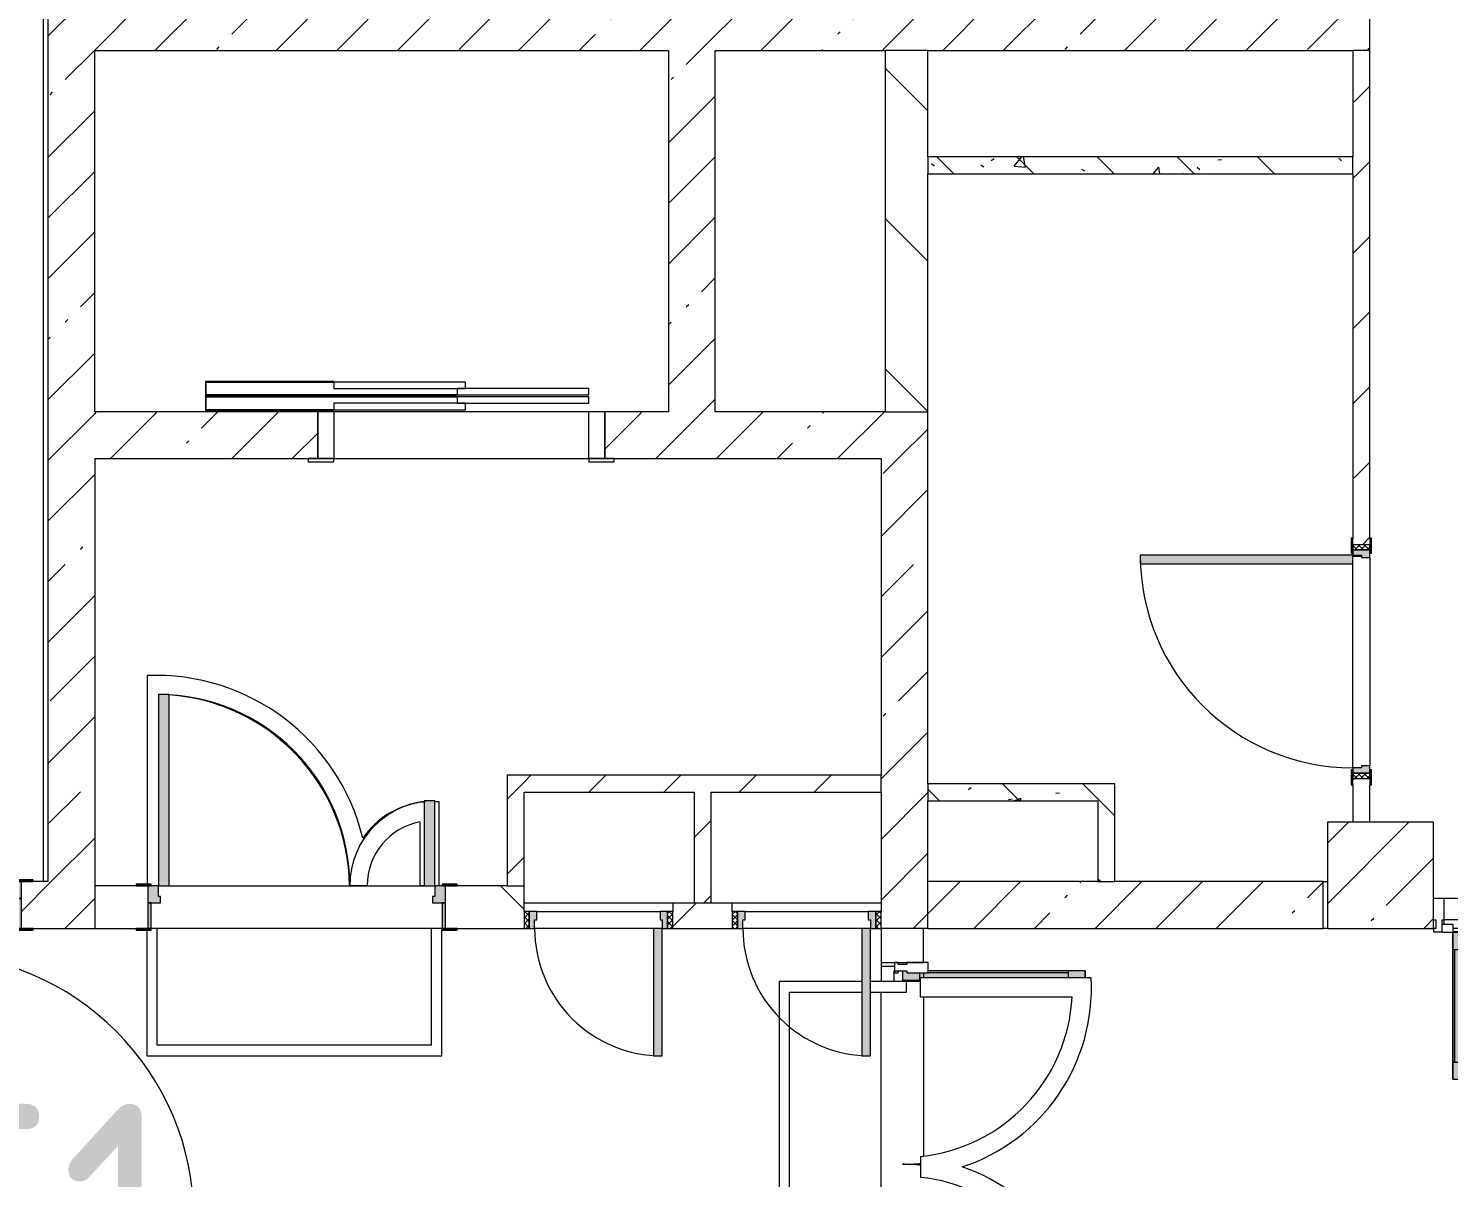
# Model space of a CAD drawing. Header units: millimetres. Extents: x 11693 to 241752, y -8553 to 29926.
# Drawn here: x 184228 to 190910, y 12227 to 17634 of the extents above; entities that cross this region are included whole.
import ezdxf

# ---------------------------------------------------------------- set-up
doc = ezdxf.new("R2010")
doc.units = ezdxf.units.MM
for name, color, linetype, lineweight in [('A-AREA-IDEN', 7, 'Continuous', 9), ('A-GLAZ-CWMG-2', 7, 'Continuous', 5), ('A-WALL-2', 7, 'Continuous', 9), ('I-WALL-3', 7, 'Continuous', 5), ('S-COLS', 7, 'Continuous', 5)]:
    doc.layers.add(name, color=color, linetype=linetype, lineweight=lineweight)
for name, color, linetype, lineweight, true_color in [('A-DETL-GENF-3', 7, 'Continuous', 5, 0xe2e2e2), ('A-DETL-GENF-4', 7, 'Continuous', 5, 0xaaaaaa), ('A-DOOR-2', 7, 'Continuous', 5, 0xaaaaaa), ('A-DOOR-3', 7, 'Continuous', 5, 0xe2e2e2), ('A-DOOR-FRAM-2', 7, 'Continuous', 5, 0xe2e2e2), ('A-DOOR-FRAM-3', 7, 'Continuous', 5, 0xaaaaaa), ('A-FLOR-1', 7, 'Continuous', 5, 0xaaaaaa), ('I-WALL-5', 7, 'Continuous', 5, 0x787878)]:
    doc.layers.add(name, color=color, linetype=linetype, lineweight=lineweight, true_color=true_color)
doc.styles.add('GOST Common_3', font='GOST_Common.ttf', dxfattribs={"width": 0.9, "height": 1250})
pattern_1 = [(45, (89739.8, 0), (-285.1231, 285.1231), []), (45, (90024.94, 0), (-285.1231, 285.1231), [504.031, -100.806, 16.764, -84.042])]
pattern_2 = [(135, (89739.8, 0), (-353.5534, -353.5534), [])]
pattern_3 = [(45, (89739.81, 0), (-176.7767, 176.7767), [])]
pattern_4 = [(135, (89739.8, 0), (-377.1708, -377.1708), [533.4, -88.9, 17.78, -88.9]), (135, (89739.8, 376.94), (-377.1708, -377.1708), []), (50, (89739.8, 0), (637.6445, -55.7866), [66.675, -733.425]), (355, (89739.8, 0), (-123.3494, 668.6992), [53.34, -586.74]), (100.451, (89792.95, -4.65), (514.299, 612.908), [56.665, -623.315]), (46.184, (89739.8, 177.8), (948.7764, -147.1497), [100.012, -1100.137]), (96.636, (89818.9, 165.5), (830.909, 865.997), [84.998, -934.973]), (351.184, (89739.8, 177.8), (830.918, 865.988), [80.01, -880.11]), (21, (89828.7, 133.35), (530.6506, -357.9283), [66.675, -733.425]), (326, (89828.7, 133.35), (216.308, 644.6585), [53.34, -586.74]), (71.451, (89872.94, 103.5), (746.9596, 286.7243), [56.665, -623.315]), (37.5, (89739.81, 0), (10.81053, 295.9426), [16.764, -562.864, 16.764, -578.866, -588.962]), (37.5, (89739.81, 0), (10.81053, 295.9426), [-1175.258, 16.764, -572.198]), (7.5, (89739.8, 0), (233.8692, 350.6318), [16.764, -322.834, 16.764, -549.529, -224.472]), (7.5, (89739.8, 0), (233.8692, 350.6318), [-905.891, 16.764, -207.708]), (327.5, (89541.57, 0), (474.5678, -20.0513), [16.764, -205.486, 16.764, -676.656, -920.115]), (327.5, (89541.57, 0), (474.5678, -20.0513), [-915.67, 16.764, -903.351]), (317.5, (89452.67, 0), (518.4522, 88.9934), [16.764, -272.161, 16.764, -443.738, -653.415]), (317.5, (89452.67, 0), (518.4522, 88.9934), [-749.427, 16.764, -636.651])]

# ---------------------------------------------------------------- blocks, each defined once
blk = doc.blocks.new('110_Дверь_СКБ_1Ст_Внутренняя1 - Д-3б_п_ 1100x2100h_много всего 2-32816779-Общий план 2 этажа с размещением фрагментов 2_1-2_7')
at = {"layer": 'A-DOOR-2'}
h = blk.add_hatch(dxfattribs=at)
h.set_pattern_fill('FP_85', color=256, style=0, pattern_type=2)
h.set_pattern_definition([(135, (1751.41, 104.685), (-14.14214, -14.14214), []), (225, (1751.41, 104.685), (14.14214, -14.14214), [])])
h.paths.add_polyline_path([(537.5, -40), (562.5, -40), (562.5, 40), (537.5, 40)])
at = {"layer": 'A-DOOR-3'}
h = blk.add_hatch(color=256, dxfattribs=at)
h.paths.add_polyline_path([(-512.5, 40), (-512.5, -40), (-477.5, -40), (-477.5, 0), (-487.5, 0), (-487.5, 40)])
h.paths.add_polyline_path([(502.5, 0), (502.5, -40), (537.5, -40), (537.5, 40), (512.5, 40), (512.5, 0)])
at = {"layer": 'A-DOOR-FRAM-2'}
for points in [[(472.5, 40), (512.5, 40), (512.5, 1040), (472.5, 1040)], [(-567.5, 40), (-497.5, 40), (-497.5, 48), (-567.5, 48)], [(522.5, 40), (592.5, 40), (592.5, 48), (522.5, 48)], [(-567.5, -48), (-497.5, -48), (-497.5, -40), (-567.5, -40)], [(522.5, -48), (592.5, -48), (592.5, -40), (522.5, -40)]]:
    blk.add_hatch(color=256, dxfattribs=at).paths.add_polyline_path(points)
at = {"layer": 'A-DOOR-FRAM-3'}
h = blk.add_hatch(dxfattribs=at)
h.set_pattern_fill('FP_86', color=256, style=0, pattern_type=2)
h.set_pattern_definition([(45, (-371.384, 104.685), (-14.1421, 14.1421), []), (135, (-371.384, 104.685), (-14.1421, -14.1421), [])])
h.paths.add_polyline_path([(-537.5, -40), (-512.5, -40), (-512.5, 40), (-537.5, 40)])
at = {"layer": 'A-DOOR-2'}
for p, q in [((512.5, 1040), (472.5, 1040)), ((472.5, 1040), (472.5, 40)), ((512.5, 40), (512.5, 1040)), ((472.5, 40), (512.5, 40))]:
    blk.add_line(p, q, dxfattribs=at)
blk.add_arc((512.5, 40), 1000, 90, 180, dxfattribs=at)
at = {"layer": 'A-DOOR-FRAM-3'}
for p, q in [((-497.5, 48), (-567.5, 48)), ((-567.5, 48), (-567.5, 40)), ((-567.5, 40), (-497.5, 40)), ((-512.5, 40), (-537.5, 40)), ((-537.5, 40), (-537.5, -40)), ((-487.5, 40), (-512.5, 40)), ((-512.5, 40), (-512.5, -40)), ((-512.5, -40), (-512.5, 40)), ((-497.5, 40), (-512.5, 40)), ((-512.5, 40), (-512.5, 39)), ((-512.5, 39), (-497.5, 39)), ((-497.5, 40), (-497.5, 48)), ((-497.5, 39), (-497.5, 40)), ((-487.5, 0), (-487.5, 40)), ((-477.5, 0), (-487.5, 0)), ((-477.5, -40), (-477.5, 0)), ((512.5, 0), (502.5, 0)), ((502.5, 0), (502.5, -40)), ((512.5, 40), (512.5, 0)), ((537.5, 40), (512.5, 40)), ((592.5, 48), (522.5, 48)), ((522.5, 48), (522.5, 40)), ((537.5, 40), (522.5, 40)), ((522.5, 40), (522.5, 39)), ((522.5, 40), (592.5, 40)), ((522.5, 39), (537.5, 39)), ((537.5, -40), (537.5, 40)), ((562.5, 40), (537.5, 40)), ((537.5, 40), (537.5, -40)), ((537.5, 39), (537.5, 40)), ((562.5, -40), (562.5, 40)), ((592.5, 40), (592.5, 48)), ((-497.5, -40), (-567.5, -40)), ((-567.5, -40), (-567.5, -48)), ((-567.5, -48), (-497.5, -48)), ((-537.5, -40), (-512.5, -40)), ((-497.5, -39), (-512.5, -39)), ((-512.5, -39), (-512.5, -40)), ((-512.5, -40), (-477.5, -40)), ((-512.5, -40), (-497.5, -40)), ((-497.5, -40), (-497.5, -39)), ((-497.5, -48), (-497.5, -40)), ((502.5, -40), (537.5, -40)), ((537.5, -39), (522.5, -39)), ((522.5, -39), (522.5, -40)), ((522.5, -40), (537.5, -40)), ((592.5, -40), (522.5, -40)), ((522.5, -40), (522.5, -48)), ((522.5, -48), (592.5, -48)), ((537.5, -40), (537.5, -39)), ((537.5, -40), (562.5, -40)), ((592.5, -48), (592.5, -40))]:
    blk.add_line(p, q, dxfattribs=at)
blk = doc.blocks.new('110_Дверь_СКБ_2Ст - Д-1_л_Лестничная клетка EIS60 2-32142534-Общий план 2 этажа с размещением фрагментов 2_1-2_7')
at = {"layer": 'A-DOOR-3'}
for points in [[(662.5, 1010), (612.5, 1010), (612.5, 110), (662.5, 110), (662.5, 538.4)], [(-587.5, 510), (-637.5, 510), (-637.5, 110), (-587.5, 110)], [(712.5, 30), (697.5, 26.4), (697.5, -110), (712.5, -110), (712.5, 26.4)]]:
    blk.add_hatch(color=256, dxfattribs=at).paths.add_polyline_path(points)
h = blk.add_hatch(color=256, dxfattribs=at)
h.paths.add_polyline_path([(712.5, 110), (662.5, 110), (662.5, 60), (652.5, 60), (652.5, 30), (712.5, 30)])
h.paths.add_polyline_path([(-627.5, 30), (-627.5, 60), (-637.5, 60), (-637.5, 110), (-687.5, 110), (-687.5, 30)])
at = {"layer": 'A-DOOR-FRAM-2'}
for points in [[(-672.5, 110), (-672.5, 118), (-742.5, 118), (-742.5, 110)], [(767.5, 110), (767.5, 118), (697.5, 118), (697.5, 110)], [(-672.5, 30), (-687.5, 30), (-687.5, -110), (-672.5, -110)], [(-672.5, -110), (-742.5, -110), (-742.5, -118), (-672.5, -118)], [(767.5, -118), (767.5, -110), (697.5, -110), (697.5, -118)]]:
    blk.add_hatch(color=256, dxfattribs=at).paths.add_polyline_path(points)
at = {"layer": 'A-DOOR-2'}
for p, q in [((662.5, 1010), (612.5, 1010)), ((612.5, 1010), (612.5, 110)), ((662.5, 110), (662.5, 1010)), ((-637.5, 510), (-637.5, 110)), ((-587.5, 510), (-637.5, 510)), ((-587.5, 110), (-587.5, 510)), ((-637.5, 110), (-587.5, 110)), ((612.5, 110), (662.5, 110))]:
    blk.add_line(p, q, dxfattribs=at)
for centre, radius, start, end in [((662.5, 110), 900, 90, 180), ((-637.5, 110), 400, 360, 90)]:
    blk.add_arc(centre, radius, start, end, dxfattribs=at)
at = {"layer": 'A-DOOR-FRAM-3'}
for p, q in [((-672.5, 118), (-742.5, 118)), ((-742.5, 118), (-742.5, 110)), ((-742.5, 110), (-672.5, 110)), ((-637.5, 110), (-687.5, 110)), ((-687.5, 110), (-687.5, 30)), ((-672.5, 110), (-672.5, 118)), ((-637.5, 60), (-637.5, 110)), ((662.5, 110), (662.5, 60)), ((712.5, 110), (662.5, 110)), ((767.5, 118), (697.5, 118)), ((697.5, 118), (697.5, 110)), ((697.5, 110), (767.5, 110)), ((712.5, 30), (712.5, 110)), ((767.5, 110), (767.5, 118)), ((-687.5, 30), (-627.5, 30)), ((-672.5, 30), (-687.5, 30)), ((-687.5, 30), (-687.5, -110)), ((-672.5, -110), (-672.5, 30)), ((-627.5, 60), (-637.5, 60)), ((-627.5, 30), (-627.5, 60)), ((662.5, 60), (652.5, 60)), ((652.5, 60), (652.5, 30)), ((652.5, 30), (712.5, 30)), ((712.5, 30), (697.5, 30)), ((697.5, 30), (697.5, -110)), ((712.5, -110), (712.5, 30)), ((-672.5, -110), (-742.5, -110)), ((-742.5, -110), (-742.5, -118)), ((-742.5, -118), (-672.5, -118)), ((-687.5, -110), (-672.5, -110)), ((-672.5, -118), (-672.5, -110)), ((697.5, -110), (712.5, -110)), ((767.5, -110), (697.5, -110)), ((697.5, -110), (697.5, -118)), ((697.5, -118), (767.5, -118)), ((767.5, -118), (767.5, -110))]:
    blk.add_line(p, q, dxfattribs=at)
blk = doc.blocks.new('110_Дверь_СКБ_2Ст - Д-3а 1450x2100h_Лестничная клетка из коридора-32352288-Общий план 2 этажа с размещением фрагментов 2_1-2_7')
at = {"layer": 'A-DOOR-3'}
for points in [[(-587.5, 100), (-587.5, 1000), (-637.5, 1000), (-637.5, 100)], [(662.5, 100), (662.5, 500), (612.5, 500), (612.5, 100)], [(712.5, -100), (712.5, 20), (697.5, 20), (697.5, -100)]]:
    blk.add_hatch(color=256, dxfattribs=at).paths.add_polyline_path(points)
h = blk.add_hatch(color=256, dxfattribs=at)
h.paths.add_polyline_path([(652.5, 20), (712.5, 20), (712.5, 100), (662.5, 100), (662.5, 50), (652.5, 50)])
h.paths.add_polyline_path([(-687.5, 20), (-627.5, 20), (-627.5, 50), (-637.5, 50), (-637.5, 100), (-687.5, 100)])
at = {"layer": 'A-DOOR-FRAM-2'}
for points in [[(-672.5, 100), (-672.5, 108), (-742.5, 108), (-742.5, 100)], [(767.5, 100), (767.5, 108), (697.5, 108), (697.5, 100)], [(-672.5, -100), (-672.5, 20), (-687.5, 20), (-687.5, -100)], [(-672.5, -108), (-672.5, -100), (-742.5, -100), (-742.5, -108)], [(767.5, -108), (767.5, -100), (697.5, -100), (697.5, -108)]]:
    blk.add_hatch(color=256, dxfattribs=at).paths.add_polyline_path(points)
at = {"layer": 'A-DOOR-2'}
for p, q in [((-637.5, 1000), (-637.5, 100)), ((-587.5, 1000), (-637.5, 1000)), ((-587.5, 100), (-587.5, 1000)), ((662.5, 500), (612.5, 500)), ((612.5, 500), (612.5, 100)), ((662.5, 100), (662.5, 500)), ((-637.5, 100), (-587.5, 100)), ((612.5, 100), (662.5, 100))]:
    blk.add_line(p, q, dxfattribs=at)
for centre, radius, start, end in [((-637.5, 100), 900, 0, 90), ((662.5, 100), 400, 90, 180)]:
    blk.add_arc(centre, radius, start, end, dxfattribs=at)
at = {"layer": 'A-DOOR-FRAM-3'}
for p, q in [((-672.5, 108), (-742.5, 108)), ((-742.5, 108), (-742.5, 100)), ((-742.5, 100), (-672.5, 100)), ((-637.5, 100), (-687.5, 100)), ((-687.5, 100), (-687.5, 20)), ((-672.5, 100), (-672.5, 108)), ((-637.5, 50), (-637.5, 100)), ((662.5, 100), (662.5, 50)), ((712.5, 100), (662.5, 100)), ((767.5, 108), (697.5, 108)), ((697.5, 108), (697.5, 100)), ((697.5, 100), (767.5, 100)), ((712.5, 20), (712.5, 100)), ((767.5, 100), (767.5, 108)), ((-687.5, 20), (-627.5, 20)), ((-672.5, 20), (-687.5, 20)), ((-687.5, 20), (-687.5, -100)), ((-672.5, -100), (-672.5, 20)), ((-627.5, 50), (-637.5, 50)), ((-627.5, 20), (-627.5, 50)), ((662.5, 50), (652.5, 50)), ((652.5, 50), (652.5, 20)), ((652.5, 20), (712.5, 20)), ((712.5, 20), (697.5, 20)), ((697.5, 20), (697.5, -100)), ((712.5, -100), (712.5, 20)), ((-672.5, -100), (-742.5, -100)), ((-742.5, -100), (-742.5, -108)), ((-742.5, -108), (-672.5, -108)), ((-687.5, -100), (-672.5, -100)), ((-672.5, -108), (-672.5, -100)), ((697.5, -100), (712.5, -100)), ((767.5, -100), (697.5, -100)), ((697.5, -100), (697.5, -108)), ((697.5, -108), (767.5, -108)), ((767.5, -108), (767.5, -100))]:
    blk.add_line(p, q, dxfattribs=at)
blk = doc.blocks.new('110_Дверь_СКБ_1Ст - д-18 700x2100h_Технический шкаф ЭОМ и СС-23698042-Общий план 2 этажа с размещением фрагментов 2_1-2_7')
at = {"layer": 'A-DOOR-2'}
h = blk.add_hatch(dxfattribs=at)
h.set_pattern_fill('FP_132', color=256, style=0, pattern_type=2)
h.set_pattern_definition([(135, (1951.41, 124.685), (-14.14214, -14.14214), []), (225, (1951.41, 124.685), (14.14214, -14.14214), [])])
h.paths.add_polyline_path([(362.5, 60), (337.5, 60), (337.5, -20), (362.5, -20)])
at = {"layer": 'A-DOOR-3'}
h = blk.add_hatch(color=256, dxfattribs=at)
h.paths.add_polyline_path([(312.5, 60), (312.5, 20), (302.5, 20), (302.5, -20), (337.5, -20), (337.5, 60)])
h.paths.add_polyline_path([(-287.5, 60), (-312.5, 60), (-312.5, -20), (-277.5, -20), (-277.5, 20), (-287.5, 20)])
at = {"layer": 'A-DOOR-FRAM-2'}
blk.add_hatch(color=256, dxfattribs=at).paths.add_polyline_path([(-247.5, 660), (-287.5, 660), (-287.5, 60), (-247.5, 60), (-247.5, 133.2)])
at = {"layer": 'A-DOOR-FRAM-3'}
h = blk.add_hatch(dxfattribs=at)
h.set_pattern_fill('FP_133', color=256, style=0, pattern_type=2)
h.set_pattern_definition([(45, (-171.384, 124.685), (-14.1421, 14.1421), []), (135, (-171.384, 124.685), (-14.1421, -14.1421), [])])
h.paths.add_polyline_path([(-312.5, 60), (-337.5, 60), (-337.5, -20), (-312.5, -20)])
at = {"layer": 'A-DOOR-2'}
for p, q in [((-287.5, 660), (-287.5, 60)), ((-247.5, 660), (-287.5, 660)), ((-247.5, 60), (-247.5, 660)), ((-287.5, 60), (-247.5, 60))]:
    blk.add_line(p, q, dxfattribs=at)
blk.add_arc((-287.5, 60), 600, 360, 90, dxfattribs=at)
at = {"layer": 'A-DOOR-FRAM-3'}
for p, q in [((-312.5, 60), (-337.5, 60)), ((-337.5, 60), (-337.5, -20)), ((-287.5, 60), (-312.5, 60)), ((-312.5, 60), (-312.5, -20)), ((-312.5, -20), (-312.5, 60)), ((-287.5, 20), (-287.5, 60)), ((-277.5, 20), (-287.5, 20)), ((-277.5, -20), (-277.5, 20)), ((-247.5, 60), (312.5, 60)), ((312.5, 20), (302.5, 20)), ((302.5, 20), (302.5, -20)), ((312.5, 60), (312.5, 20)), ((337.5, 60), (312.5, 60)), ((337.5, -20), (337.5, 60)), ((362.5, 60), (337.5, 60)), ((337.5, 60), (337.5, -20)), ((362.5, -20), (362.5, 60)), ((-337.5, -20), (-312.5, -20)), ((-312.5, -20), (-277.5, -20)), ((302.5, -20), (-277.5, -20)), ((302.5, -20), (337.5, -20)), ((337.5, -20), (362.5, -20))]:
    blk.add_line(p, q, dxfattribs=at)
blk = doc.blocks.new('BSC_Колонна _Прямоугольная - 500х500-17857564-Общий план 2 этажа с размещением фрагментов 2_1-2_7')
at = {"layer": 'S-COLS'}
h = blk.add_hatch(dxfattribs=at)
h.set_pattern_fill('FP_163', color=256, style=0, pattern_type=2)
h.set_pattern_definition([(45, (-100850, -13650), (-285.1231, 285.1231), []), (45, (-100564.88, -13650), (-285.1231, 285.1231), [504.031, -100.806, 16.764, -84.042])])
h.paths.add_polyline_path([(250, -250), (250, 250), (-250, 250), (-250, -250)])
for p, q in [((250, 250), (-250, 250)), ((-250, 250), (-250, -250)), ((250, -250), (250, 250)), ((-250, -250), (250, -250))]:
    blk.add_line(p, q, dxfattribs=at)
blk = doc.blocks.new('DOR_Дверь лифта - 1350х2050h-19118285-Общий план 2 этажа с размещением фрагментов 2_1-2_7')
at = {"layer": 'A-DOOR-2'}
for p, q in [((-600, 125), (-720, 125)), ((-720, 125), (-720, 110)), ((-720, 110), (-600, 110)), ((-675, 110), (-675, -110)), ((-600, 110), (-675, 110)), ((-600, 110), (-600, 125)), ((600, 110), (-600, 110)), ((-600, 110), (-600, -110)), ((720, 125), (600, 125)), ((600, 125), (600, 110)), ((600, -110), (600, 110)), ((675, 110), (600, 110)), ((600, 110), (720, 110)), ((675, -110), (675, 110)), ((720, 110), (720, 125)), ((-675, -110), (-600, -110)), ((-600, -110), (600, -110)), ((-20, -120), (-20, -150)), ((600, -120), (-20, -120)), ((600, -110), (675, -110)), ((600, -150), (600, -120)), ((-600, -150), (-600, -180)), ((20, -150), (-600, -150)), ((-600, -180), (20, -180)), ((-600, -190), (-600, -220)), ((20, -190), (-600, -190)), ((-20, -150), (600, -150)), ((20, -180), (20, -150)), ((20, -220), (20, -190)), ((-600, -220), (20, -220)), ((-20, -220), (-20, -250)), ((600, -220), (-20, -220)), ((-20, -250), (600, -250)), ((600, -250), (600, -220))]:
    blk.add_line(p, q, dxfattribs=at)
at = {"layer": 'A-DOOR-FRAM-3'}
for p, q in [((600, -117), (600, -120)), ((1203, -117), (600, -117)), ((600, -120), (1200, -120)), ((1200, -120), (1200, -180)), ((1203, -183), (1203, -117)), ((1200, -180), (20, -180)), ((20, -180), (20, -183)), ((20, -183), (1203, -183)), ((1203, -187), (20, -187)), ((20, -187), (20, -190)), ((20, -190), (1200, -190)), ((1200, -190), (1200, -250)), ((1203, -253), (1203, -187)), ((600, -250), (600, -253)), ((1200, -250), (600, -250)), ((600, -253), (1203, -253))]:
    blk.add_line(p, q, dxfattribs=at)
blk = doc.blocks.new('Дверь_Витражная_остекление_ - ВВ-7 остекление-32349468-Общий план 2 этажа с размещением фрагментов 2_1-2_7')
at = {"layer": 'A-DETL-GENF-3'}
for points in [[(-860, -236.9), (-860, -880), (-837.2, -880), (-837.2, -106.8), (-815, -106.8), (-815, -20), (-860, -20), (-860, -106.8)], [(865, -103.8), (877.8, -103.8), (877.8, -880), (910, -880), (910, -140), (900, -140), (900, -40), (910, -40), (910, -20), (865, -20)]]:
    blk.add_hatch(color=256, dxfattribs=at).paths.add_polyline_path(points)
at = {"layer": 'A-DETL-GENF-4'}
for p, q in [((-815, -20), (-860, -20)), ((-860, -880), (-860, -20)), ((-815, -20), (-860, -20)), ((-860, -20), (-860, -880)), ((-815, -106.8), (-815, -20)), ((-815, -106.8), (-815, -20)), ((865, -103.8), (865, -20)), ((865, -20), (865, -103.8)), ((-860, -100), (-815, -100)), ((-850, -800), (-850, -100)), ((-806, -106.8), (-806, -100)), ((900, -100), (865, -100)), ((900, -800), (900, -140)), ((910, -880), (910, -140)), ((910, -880), (910, -140)), ((-860, -800), (-837.2, -800)), ((910, -800), (877.8, -800)), ((-860, -880), (-837.2, -880)), ((-860, -880), (-837.2, -880)), ((910, -880), (877.8, -880)), ((877.8, -880), (910, -880))]:
    blk.add_line(p, q, dxfattribs=at)
at = {"layer": 'A-DOOR-2'}
for p, q in [((-910, 20), (-860, 20)), ((-910, -20), (-910, 20)), ((-860, 20), (-860, -20)), ((860, 20), (910, 20)), ((860, -20), (860, 20)), ((910, 20), (910, -20)), ((-860, -20), (-910, -20)), ((-860, -880), (-860, -20)), ((910, -20), (860, -20)), ((860, -103.8), (860, -39))]:
    blk.add_line(p, q, dxfattribs=at)
for centre, start, end in [((-860, -20), 354.22155, 0), ((860, -20), 180, 185.77845), ((-860, -20), 270, 271.54729)]:
    blk.add_arc(centre, 860, start, end, dxfattribs=at)
blk = doc.blocks.new('Прямоугольный импост - Импост структурный с накладкой - 160мм Темный-32348142-Общий план 2 этажа с размещением фрагментов 2_1-2_7')
at = {"layer": 'A-GLAZ-CWMG-2'}
for p, q in [((0, 17), (-50, 17)), ((-50, 17), (-50, 0)), ((-50, 0), (-40, 0)), ((-40, 0), (-40, -40)), ((-10, -40), (-10, 0)), ((-10, 0), (0, 0)), ((0, 0), (0, 17)), ((-40, -40), (-50, -40)), ((-50, -40), (-50, -140)), ((0, -40), (-10, -40)), ((0, -140), (0, -40)), ((-50, -140), (0, -140))]:
    blk.add_line(p, q, dxfattribs=at)
blk = doc.blocks.new('Дверь_Витражная_остекление_ - ВВ-22-32429667-Общий план 2 этажа с размещением фрагментов 2_1-2_7')
at = {"layer": 'A-DETL-GENF-3'}
for points in [[(-642.5, -710), (-642.5, -20), (-687.5, -20), (-687.5, -710)], [(737.5, -705), (737.5, -20), (692.5, -20), (692.5, -705)]]:
    blk.add_hatch(color=256, dxfattribs=at).paths.add_polyline_path(points)
at = {"layer": 'A-DETL-GENF-4'}
for p, q in [((-642.5, -20), (-687.5, -20)), ((-687.5, -710), (-687.5, -20)), ((-642.5, -20), (-687.5, -20)), ((-687.5, -20), (-687.5, -710)), ((-642.5, -710), (-642.5, -20)), ((-642.5, -710), (-642.5, -20)), ((692.5, -705), (692.5, -20)), ((692.5, -20), (692.5, -705)), ((737.5, -705), (737.5, -20)), ((737.5, -705), (737.5, -20)), ((-687.5, -100), (-642.5, -100)), ((-677.5, -630), (-677.5, -100)), ((-633.5, -630), (-633.5, -100)), ((683.5, -625), (683.5, -100)), ((737.5, -100), (692.5, -100)), ((727.5, -625), (727.5, -100)), ((-687.5, -630), (-642.5, -630)), ((737.5, -625), (692.5, -625)), ((-687.5, -710), (-642.5, -710)), ((-687.5, -710), (-642.5, -710)), ((737.5, -705), (692.5, -705)), ((692.5, -705), (737.5, -705))]:
    blk.add_line(p, q, dxfattribs=at)
at = {"layer": 'A-DOOR-2'}
for p, q in [((-737.5, 20), (-687.5, 20)), ((-737.5, -20), (-737.5, 20)), ((-687.5, 20), (-687.5, -20)), ((687.5, 20), (737.5, 20)), ((687.5, -20), (687.5, 20)), ((737.5, 20), (737.5, -20)), ((-687.5, -20), (-737.5, -20)), ((-687.5, -710), (-687.5, -20)), ((687.5, -705), (687.5, -20)), ((737.5, -20), (687.5, -20))]:
    blk.add_line(p, q, dxfattribs=at)
for centre, radius, start, end in [((-687.5, -20), 690, 270, 0), ((687.5, -20), 685, 180, 270)]:
    blk.add_arc(centre, radius, start, end, dxfattribs=at)
blk = doc.blocks.new('Прямоугольный импост - Импост структурный с накладкой - 160мм Темный-V289-Общий план 2 этажа с размещением фрагментов 2_1-2_7')
at = {"layer": 'A-GLAZ-CWMG-2'}
for p, q in [((0, 17), (-40, 17)), ((-10, -40), (-10, 0)), ((-10, 0), (0, 0)), ((0, 0), (0, 17)), ((-40, -40), (-50, -40)), ((-50, -40), (-50, -140)), ((-40, -20), (-40, -40)), ((0, -40), (-10, -40)), ((-50, -140), (0, -140))]:
    blk.add_line(p, q, dxfattribs=at)
blk = doc.blocks.new('Прямоугольный импост - Импост структурный с накладкой - 160мм Темный-32427025-Общий план 2 этажа с размещением фрагментов 2_1-2_7')
at = {"layer": 'A-GLAZ-CWMG-2'}
for p, q in [((102605, 13540), (101150, 13540)), ((101150, 13420), (101150, 13440)), ((102605, 13440), (101150, 13440)), ((102605, 13440), (102605, 13420)), ((102565, 13400), (101190, 13400)), ((102565, 13383), (101190, 13383))]:
    blk.add_line(p, q, dxfattribs=at)
blk = doc.blocks.new('Марка_Помещения - Номер-25198446-Общий план 2 этажа с размещением фрагментов 2_1-2_7')
at = {"layer": 'A-AREA-IDEN'}
for start, end in [(360, 180), (180, 360)]:
    blk.add_arc((0, 0), 2.5, start, end, dxfattribs=at)

msp = doc.modelspace()

# ---------------------------------------------------------------- hatches: boundary and pattern name
at = {"layer": 'I-WALL-3'}
h = msp.add_hatch(dxfattribs=at)
h.set_pattern_fill('FP_57', color=256, style=0, pattern_type=2)
h.set_pattern_definition(pattern_1)
h.paths.add_polyline_path([(190459.8, 17530), (190539.8, 17530), (190539.8, 17750), (184319.8, 17750), (184319.8, 17530), (189069.8, 17530)])
h = msp.add_hatch(dxfattribs=at)
h.set_pattern_fill('FP_57', color=256, style=0, pattern_type=2)
h.set_pattern_definition(pattern_1)
h.paths.add_polyline_path([(184461.7, 13620), (184539.8, 13620), (184539.8, 17530), (184319.8, 17530), (184319.8, 13620)])
h = msp.add_hatch(dxfattribs=at)
h.set_pattern_fill('FP_57', color=256, style=0, pattern_type=2)
h.set_pattern_definition(pattern_1)
h.paths.add_polyline_path([(187459.8, 15830), (187459.8, 17530), (187239.8, 17530), (187239.8, 15830)])
h = msp.add_hatch(dxfattribs=at)
h.set_pattern_fill('FP_60', color=256, style=0, pattern_type=2)
h.set_pattern_definition(pattern_2)
h.paths.add_polyline_path([(188259.8, 15830), (188459.8, 15830), (188459.8, 17530), (188259.8, 17530), (188259.8, 16973.7)])
h = msp.add_hatch(dxfattribs=at)
h.set_pattern_fill('FP_61', color=256, style=0, pattern_type=2)
h.set_pattern_definition(pattern_3)
h.paths.add_polyline_path([(190486.9, 13900), (190539.8, 13900), (190539.8, 14105), (190459.8, 14105), (190459.8, 13900)])
h.paths.add_polyline_path([(190539.8, 15205), (190539.8, 17530), (190459.8, 17530), (190459.8, 15205)])
h = msp.add_hatch(dxfattribs=at)
h.set_pattern_fill('FP_57', color=256, style=0, pattern_type=2)
h.set_pattern_definition(pattern_1)
h.paths.add_polyline_path([(184539.8, 15610), (185589.8, 15610), (185589.8, 15830), (184539.8, 15830), (184539.8, 15758.1)])
h.paths.add_polyline_path([(188459.8, 15610), (188459.8, 15830), (186939.8, 15830), (186939.8, 15610), (188239.8, 15610)])
h = msp.add_hatch(dxfattribs=at)
h.set_pattern_fill('FP_57', color=256, style=0, pattern_type=2)
h.set_pattern_definition(pattern_1)
h.paths.add_polyline_path([(188459.8, 13400), (188459.8, 15610), (188239.8, 15610), (188239.8, 13400)])
h = msp.add_hatch(dxfattribs=at)
h.set_pattern_fill('FP_61', color=256, style=0, pattern_type=2)
h.set_pattern_definition(pattern_3)
h.paths.add_polyline_path([(186559.8, 13600), (186559.8, 14120), (186479.8, 14120), (186479.8, 13600), (186509.7, 13600)])
h = msp.add_hatch(dxfattribs=at)
h.set_pattern_fill('FP_61', color=256, style=0, pattern_type=2)
h.set_pattern_definition(pattern_3)
h.paths.add_polyline_path([(188239.8, 14040), (188239.8, 14120), (186559.8, 14120), (186559.8, 14040), (188045.7, 14040)])
h = msp.add_hatch(dxfattribs=at)
h.set_pattern_fill('FP_61', color=256, style=0, pattern_type=2)
h.set_pattern_definition(pattern_3)
h.paths.add_polyline_path([(187439.8, 13520), (187439.8, 14040), (187359.8, 14040), (187359.8, 13520)])
h = msp.add_hatch(dxfattribs=at)
h.set_pattern_fill('FP_57', color=256, style=0, pattern_type=2)
h.set_pattern_definition(pattern_1)
h.paths.add_polyline_path([(184539.8, 13400), (184539.8, 13620), (184194.8, 13620), (184194.8, 13400), (184461.7, 13400)])
h.paths.add_polyline_path([(182794.8, 13400), (182794.8, 13620), (182769.8, 13620), (182769.8, 13400)])
h = msp.add_hatch(dxfattribs=at)
h.set_pattern_fill('FP_60', color=256, style=0, pattern_type=2)
h.set_pattern_definition(pattern_2)
h.paths.add_polyline_path([(184539.8, 13400), (184789.8, 13400), (184789.8, 13600), (184539.8, 13600), (184539.8, 13520)])
h.paths.add_polyline_path([(186189.8, 13400), (186559.8, 13400), (186559.8, 13600), (186189.8, 13600), (186189.8, 13520)])
h = msp.add_hatch(dxfattribs=at)
h.set_pattern_fill('FP_57', color=256, style=0, pattern_type=2)
h.set_pattern_definition(pattern_1)
h.paths.add_polyline_path([(190319.8, 13400), (190319.8, 13620), (188459.8, 13620), (188459.8, 13400), (190093.8, 13400)])
h = msp.add_hatch(dxfattribs=at)
h.set_pattern_fill('FP_166', color=256, style=0, pattern_type=2)
h.set_pattern_definition([(45, (89739.8, 0), (-427.6843, 427.6843), []), (45, (90024.94, 0), (-427.6843, 427.6843), [])])
h.paths.add_polyline_path([(187539.8, 13400), (187539.8, 13520), (187259.8, 13520), (187259.8, 13400)])
at = {"layer": 'I-WALL-5'}
h = msp.add_hatch(dxfattribs=at)
h.set_pattern_fill('FP_68', color=256, style=0, pattern_type=2)
h.set_pattern_definition(pattern_4)
h.paths.add_polyline_path([(190459.8, 16950), (190459.8, 17030), (188459.8, 17030), (188459.8, 16950), (189069.8, 16950)])
h = msp.add_hatch(dxfattribs=at)
h.set_pattern_fill('FP_68', color=256, style=0, pattern_type=2)
h.set_pattern_definition(pattern_4)
h.paths.add_polyline_path([(189259.8, 14000), (189339.8, 14000), (189339.8, 14080), (188459.8, 14080), (188459.8, 14000), (189069.8, 14000)])
h = msp.add_hatch(dxfattribs=at)
h.set_pattern_fill('FP_68', color=256, style=0, pattern_type=2)
h.set_pattern_definition(pattern_4)
h.paths.add_polyline_path([(189339.8, 13620), (189339.8, 14000), (189259.8, 14000), (189259.8, 13620)])

# ---------------------------------------------------------------- linework, layer by layer
at = {"layer": 'A-FLOR-1'}
for p, q in [((184298.8, 13620), (184298.8, 17750)), ((190499.8, 15150), (190459.8, 15150)), ((184786.2, 14589.2), (184786.2, 13608)), ((186160.3, 13601.1), (186160.3, 13994.7)), ((186070.3, 13900.9), (186070.3, 13601.1)), ((184804.8, 13601.1), (184839.8, 13601.1)), ((185738.7, 13601.1), (185821.8, 13601.1)), ((186070.3, 13601.1), (186089.8, 13601.1)), ((186139.8, 13601.1), (186160.3, 13601.1)), ((190319.8, 13620), (190339.8, 13620)), ((184784.3, 13392), (184784.3, 12800)), ((184834.3, 13400), (184804.8, 13400)), ((184834.3, 12850), (184834.3, 13400)), ((186173.5, 13400), (186123.5, 13400)), ((186123.5, 13400), (186123.5, 12850)), ((186173.5, 12800), (186173.5, 13400)), ((190339.8, 13400), (190319.8, 13400)), ((188303.8, 13221.2), (188239.8, 13221.2)), ((189228.2, 13167.8), (188424.6, 13167.8)), ((188424.6, 13167.8), (188424.6, 13078)), ((187759.8, 13150), (187759.8, 11481.2)), ((188149.8, 13150), (187759.8, 13150)), ((187809.8, 11531.2), (187809.8, 13100)), ((187809.8, 13100), (188149.8, 13100)), ((188300.8, 13150), (188189.8, 13150)), ((188189.8, 13100), (188359.8, 13100)), ((188359.8, 13150), (188340.8, 13150)), ((188359.8, 13100), (188359.8, 13150)), ((188424.6, 13078), (189138.6, 13078)), ((186123.5, 12850), (184834.3, 12850)), ((184784.3, 12800), (186173.5, 12800)), ((188426.1, 12327), (188426.1, 12228.6))]:
    msp.add_line(p, q, dxfattribs=at)
for centre, radius, start, end in [((184828.8, 13590.1), 1000, 13.54971, 92.43764), ((184828.8, 13590.1), 910, 0.6926, 86.14974), ((186126.8, 13601.1), 395, 95.37122, 145.57769), ((186126.8, 13601.1), 395, 85.12655, 88.10651), ((186126.8, 13601.1), 305, 100.66451, 180), ((188344.6, 13117.8), 885, 288.26618, 3.23877), ((188344.6, 13117.8), 795, 275.8832, 357.13064), ((188344.6, 11452.8), 870, 360, 71.40745), ((188344.6, 11452.8), 780, 6.57701, 84.00325)]:
    msp.add_arc(centre, radius, start, end, dxfattribs=at)
at = {"layer": 'A-WALL-2'}
for p, q in [((188459.8, 17530), (188259.8, 17530)), ((190539.8, 17530), (190459.8, 17530)), ((188459.8, 17030), (188459.8, 16950)), ((190459.8, 16950), (190459.8, 17030)), ((188259.8, 15830), (188459.8, 15830)), ((188239.8, 14040), (188239.8, 14120)), ((188459.8, 14080), (188459.8, 14000)), ((186479.8, 13600), (186559.8, 13600)), ((189259.8, 13620), (189339.8, 13620)), ((187359.8, 13520), (187439.8, 13520))]:
    msp.add_line(p, q, dxfattribs=at)
at = {"layer": 'I-WALL-3'}
for p, q in [((190539.8, 15235), (190539.8, 20755)), ((184319.8, 17750), (184319.8, 13620)), ((184539.8, 15830), (184539.8, 17530)), ((184539.8, 17530), (187239.8, 17530)), ((187239.8, 17530), (187239.8, 15830)), ((187459.8, 17530), (188259.8, 17530)), ((187459.8, 15830), (187459.8, 17530)), ((188259.8, 17530), (188259.8, 15830)), ((188459.8, 17530), (190459.8, 17530)), ((188459.8, 17030), (188459.8, 17530)), ((190459.8, 17530), (190459.8, 17030)), ((190459.8, 17030), (188459.8, 17030)), ((188459.8, 16950), (190459.8, 16950)), ((188459.8, 14080), (188459.8, 16950)), ((190459.8, 16950), (190459.8, 15235)), ((185589.8, 15830), (184539.8, 15830)), ((185589.8, 15610), (185589.8, 15830)), ((187239.8, 15830), (186939.8, 15830)), ((186939.8, 15830), (186939.8, 15610)), ((188259.8, 15830), (187459.8, 15830)), ((184539.8, 15610), (185589.8, 15610)), ((184539.8, 15610), (184539.8, 13400)), ((186939.8, 15610), (188239.8, 15610)), ((188239.8, 15610), (188239.8, 14120)), ((190459.8, 14155), (190459.8, 15115)), ((190539.8, 15145), (190539.8, 14165)), ((186479.8, 14120), (186479.8, 13600)), ((188239.8, 14120), (186479.8, 14120)), ((186559.8, 13480), (186559.8, 14040)), ((186559.8, 14040), (187359.8, 14040)), ((187359.8, 14040), (187359.8, 13520)), ((187439.8, 14040), (188239.8, 14040)), ((187439.8, 13520), (187439.8, 14040)), ((188239.8, 14040), (188239.8, 13480)), ((189339.8, 14080), (188459.8, 14080)), ((189339.8, 13620), (189339.8, 14080)), ((190459.8, 14075), (190459.8, 13900)), ((190539.8, 13900), (190539.8, 14075)), ((188459.8, 14000), (189259.8, 14000)), ((188459.8, 13400), (188459.8, 14000)), ((189259.8, 14000), (189259.8, 13620)), ((184319.8, 13620), (184249.8, 13620)), ((184734.8, 13600), (184539.8, 13600)), ((184889.8, 13600), (186089.8, 13600)), ((186479.8, 13600), (186244.8, 13600)), ((189259.8, 13620), (188459.8, 13620)), ((190319.8, 13620), (189339.8, 13620)), ((190319.8, 13400), (190319.8, 13620)), ((186559.8, 13520), (187359.8, 13520)), ((187259.8, 13520), (187259.8, 13480)), ((187439.8, 13520), (188239.8, 13520)), ((187539.8, 13480), (187539.8, 13520)), ((184249.8, 13400), (184539.8, 13400)), ((184539.8, 13400), (184734.8, 13400)), ((186123.5, 13400), (184834.3, 13400)), ((186244.8, 13400), (186559.8, 13400)), ((187259.8, 13400), (187539.8, 13400)), ((188459.8, 13400), (188239.8, 13400)), ((188239.8, 13400), (188239.8, 13150)), ((188439.8, 13240), (188439.8, 13400)), ((188459.8, 13400), (190319.8, 13400)), ((188239.8, 13240), (188439.8, 13240)), ((188439.8, 13190), (188439.8, 13167.8)), ((188239.8, 11531.2), (188239.8, 13100)), ((188439.8, 13078), (188439.8, 12329.3))]:
    msp.add_line(p, q, dxfattribs=at)

# ---------------------------------------------------------------- block references
at = {"layer": 'A-AREA-IDEN', "xscale": 499.9999999999995, "yscale": 499.9999999999995, "zscale": 499.9999999999995}
msp.add_blockref('Марка_Помещения - Номер-25198446-Общий план 2 этажа с размещением фрагментов 2_1-2_7', (183756.8, 12031.7), dxfattribs=at)
at = {"layer": 'A-DOOR-2'}
for name, p, rotation in [('DOR_Дверь лифта - 1350х2050h-19118285-Общий план 2 этажа с размещением фрагментов 2_1-2_7', (186264.8, 15720), 180), ('110_Дверь_СКБ_1Ст_Внутренняя1 - Д-3б_п_ 1100x2100h_много всего 2-32816779-Общий план 2 этажа с размещением фрагментов 2_1-2_7', (190499.8, 14642.5), 90), ('110_Дверь_СКБ_1Ст - д-18 700x2100h_Технический шкаф ЭОМ и СС-23698042-Общий план 2 этажа с размещением фрагментов 2_1-2_7', (186922.3, 13460), 180), ('110_Дверь_СКБ_1Ст - д-18 700x2100h_Технический шкаф ЭОМ и СС-23698042-Общий план 2 этажа с размещением фрагментов 2_1-2_7', (187902.3, 13460), 180), ('Дверь_Витражная_остекление_ - ВВ-7 остекление-32349468-Общий план 2 этажа с размещением фрагментов 2_1-2_7', (188320.8, 12290), 89.99999999999993)]:
    msp.add_blockref(name, p, dxfattribs=dict(at, rotation=rotation))
for name, p in [('110_Дверь_СКБ_2Ст - Д-1_л_Лестничная клетка EIS60 2-32142534-Общий план 2 этажа с размещением фрагментов 2_1-2_7', (183482.3, 13510)), ('110_Дверь_СКБ_2Ст - Д-3а 1450x2100h_Лестничная клетка из коридора-32352288-Общий план 2 этажа с размещением фрагментов 2_1-2_7', (185477.3, 13500)), ('Дверь_Витражная_остекление_ - ВВ-22-32429667-Общий план 2 этажа с размещением фрагментов 2_1-2_7', (191617.3, 13400))]:
    msp.add_blockref(name, p, dxfattribs=at)
at = {"layer": 'A-GLAZ-CWMG-2'}
for name, p, rotation in [('Прямоугольный импост - Импост структурный с накладкой - 160мм Темный-V289-Общий план 2 этажа с размещением фрагментов 2_1-2_7', (190839.8, 13400), 180), ('Прямоугольный импост - Импост структурный с накладкой - 160мм Темный-32348142-Общий план 2 этажа с размещением фрагментов 2_1-2_7', (188320.8, 13240), 89.99999999999993)]:
    msp.add_blockref(name, p, dxfattribs=dict(at, rotation=rotation))
msp.add_blockref('Прямоугольный импост - Импост структурный с накладкой - 160мм Темный-32427025-Общий план 2 этажа с размещением фрагментов 2_1-2_7', (89739.8, 0), dxfattribs=at)
at = {"layer": 'S-COLS'}
msp.add_blockref('BSC_Колонна _Прямоугольная - 500х500-17857564-Общий план 2 этажа с размещением фрагментов 2_1-2_7', (190589.8, 13650), dxfattribs=at)

# ---------------------------------------------------------------- texts
at = {"layer": 'A-AREA-IDEN', "insert": (182547.4, 12574.5), "char_height": 1250, "width": 3030.379, "attachment_point": 1, "style": 'GOST Common_3'}
msp.add_mtext('2.51', dxfattribs=at)

doc.saveas('drawing.dxf')
